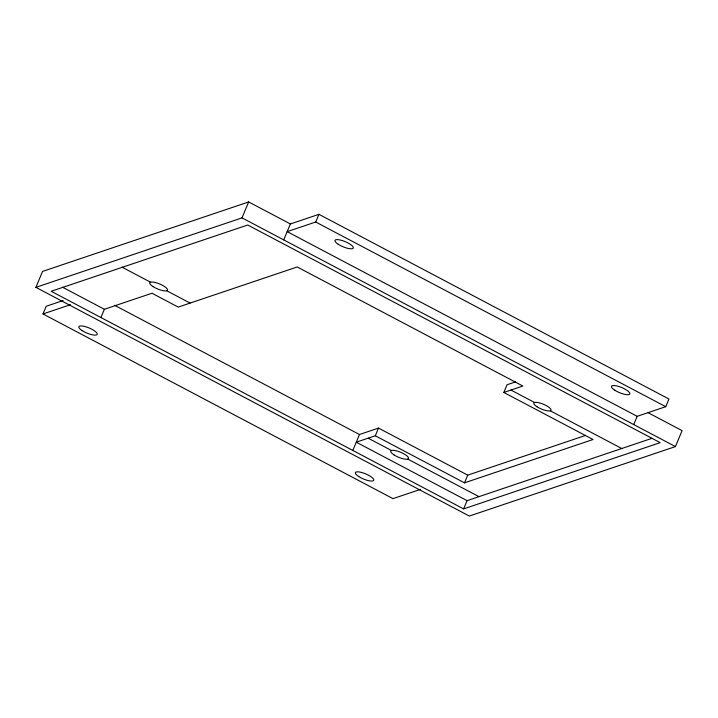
<?xml version="1.0" encoding="UTF-8"?>
<svg xmlns="http://www.w3.org/2000/svg" width="718" height="718" viewBox="0 0 718 718"><rect width="100%" height="100%" fill="white"/><g stroke="black" fill="none" stroke-linecap="round" stroke-linejoin="round"><path stroke-width="1.08" d="M648.148 412.733L682.1 430.647L675.441 446.578L469.339 516.054L35.9 287.353L42.559 271.422L248.661 201.946L290.377 223.953L318.936 214.332L668.943 399.011L665.73 406.693L637.162 416.323L287.164 231.645L315.723 222.015L665.73 406.693M420.488 489.371L392.988 498.642L42.981 313.963L46.203 306.272L63.121 300.564M100.933 317.527L104.379 309.287L151.983 293.24L178.217 307.089L297.216 266.97L522.857 386.033L503.812 392.45L507.034 384.758L515.488 381.904M35.9 287.353L242.002 217.868L248.661 201.946M283.718 239.884L290.377 223.953M315.723 222.015L318.936 214.332M352.816 450.428L359.476 434.507L378.512 428.081L467.723 475.154L585.619 435.413M652.115 438.285L467.077 500.661L356.263 442.189L375.299 435.772L378.512 428.081M375.299 435.772L464.501 482.846L467.723 475.154M463.631 508.9L660.183 442.647L247.737 225.012L51.184 291.275L463.631 508.9L467.077 500.661M633.716 424.562L637.162 416.323M42.981 313.963L70.49 304.692M464.501 482.846L593.023 439.515L503.812 392.45M242.002 217.868L675.441 446.578M510.956 390.045L534.578 402.511M550.293 410.804L621.77 448.517M121.988 267.132L150.502 282.174M166.764 290.754L190.117 303.077M368.154 438.177L391.507 450.5M407.779 459.089L478.978 496.65M114.539 305.258L359.476 434.507M62.43 287.155L104.379 309.287M82.193 330.63A9.926 2.782 22.7 0 0 97.145 334.48A9.926 2.782 22.7 0 0 84.805 326.493A9.926 2.782 22.7 0 0 82.193 330.63M358.731 476.546A9.926 2.782 22.7 0 0 373.683 480.396A9.926 2.782 22.7 0 0 361.342 472.408A9.926 2.782 22.7 0 0 358.731 476.546M338.277 244.299A9.926 2.782 22.7 0 0 353.22 248.159A9.926 2.782 22.7 0 0 340.879 240.171A9.926 2.782 22.7 0 0 338.277 244.299M614.814 390.215A9.926 2.782 22.7 0 0 629.758 394.074A9.926 2.782 22.7 0 0 617.417 386.087A9.926 2.782 22.7 0 0 614.814 390.215M152.961 286.554A9.612 2.701 22.7 0 0 167.447 290.287A9.612 2.701 22.7 0 0 155.492 282.551A9.612 2.701 22.7 0 0 152.961 286.554M536.965 406.738A9.289 2.603 22.7 0 0 550.948 410.346A9.289 2.603 22.7 0 0 539.397 402.87A9.289 2.603 22.7 0 0 536.965 406.738M393.976 454.88A9.612 2.701 22.7 0 0 408.452 458.614A9.612 2.701 22.7 0 0 396.498 450.877A9.612 2.701 22.7 0 0 393.976 454.88"/></g></svg>
